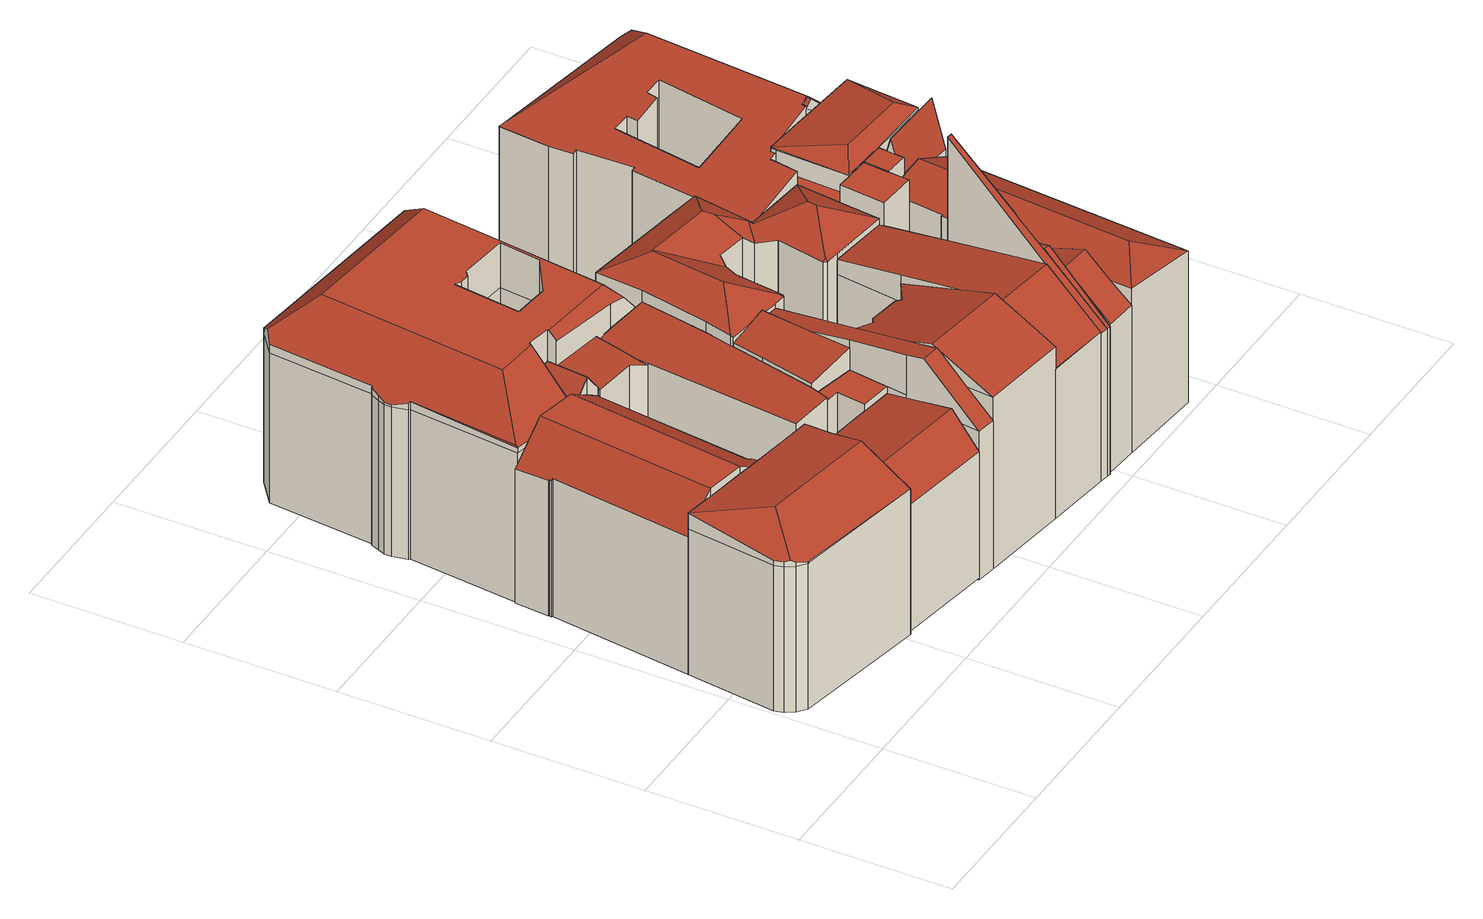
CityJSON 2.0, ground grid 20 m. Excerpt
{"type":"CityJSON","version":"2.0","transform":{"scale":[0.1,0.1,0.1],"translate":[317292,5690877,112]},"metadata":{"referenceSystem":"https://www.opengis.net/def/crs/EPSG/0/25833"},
"CityObjects":{
"building1":{"type":"Building","attributes":{"Gemeindeschluessel":14713000,"Geometrietyp2DReferenz":"3000","function":"31001_9998","roofType":"9999"},"children":["building1-1","building1-2","building1-3","building1-4","building1-5"]},
"building1-1":{"type":"BuildingPart","attributes":{"Dachtyp_tdc":"tdcFreeFormRoof","Dachneigung":52.63,"QualitaetDacherkennung":15,"Geometrietyp2DReferenz":"3000","roofType":"5000","measuredHeight":24.27},"parents":["building1"],"geometry":[{"type":"MultiSurface","lod":"2","boundaries":[[[0,1,2,3]],[[1,4,5,2]],[[4,6,7,5]],[[8,0,3,9]],[[10,11,12,6,4,1,13]],[[1,0,13]],[[0,8,14,10,13]],[[3,2,5,7,15,16,9]],[[17,12,11]],[[15,7,6,12,17,18]],[[19,18,17,11,10]],[[16,15,18,19]],[[14,19,10]],[[8,9,16,19,14]]],"semantics":{"surfaces":[{"type":"WallSurface"},{"type":"RoofSurface"},{"type":"GroundSurface"},{"type":"ClosureSurface"}],"values":[0,0,0,0,1,1,1,2,0,3,0,3,0,3]}}]},
"building1-2":{"type":"BuildingPart","attributes":{"Dachtyp_tdc":"tdcFreeFormRoof","Dachneigung":10.29,"QualitaetDacherkennung":29,"Geometrietyp2DReferenz":"3000","roofType":"5000","measuredHeight":24.41},"parents":["building1"],"geometry":[{"type":"MultiSurface","lod":"2","boundaries":[[[20,21,22,23]],[[21,24,25,22]],[[24,26,27,25]],[[26,28,29,30,27]],[[31,32,33,34,35]],[[32,36,37,33]],[[36,38,39,37]],[[38,20,23,39]],[[40,41,42,43,44]],[[43,45,46,38,47,44]],[[47,48,49,50,51,52,53,54,40,44]],[[31,50,49,32]],[[32,49,48,36]],[[20,46,45,21]],[[38,46,20]],[[21,45,43,42,24]],[[24,42,41,26]],[[26,41,40,28]],[[36,48,47,38]],[[23,22,25,27,30,55,56,34,33,37,39]],[[57,29,28]],[[35,58,31]],[[34,56,59,58,35]],[[56,55,60,59]],[[55,30,29,57,60]],[[50,31,58,51]],[[54,57,28,40]],[[51,58,59,52]],[[52,59,60,53]],[[53,60,57,54]]],"semantics":{"surfaces":[{"type":"WallSurface"},{"type":"RoofSurface"},{"type":"GroundSurface"},{"type":"ClosureSurface"}],"values":[0,0,0,0,0,0,0,0,1,1,1,0,0,0,0,0,0,0,0,2,0,0,3,3,3,0,0,3,3,3]}}]},
"building1-3":{"type":"BuildingPart","attributes":{"Dachtyp_tdc":"tdcPolyFlatRoof","Dachneigung":8,"QualitaetDacherkennung":30,"Geometrietyp2DReferenz":"3000","roofType":"2100","measuredHeight":22.94},"parents":["building1"],"geometry":[{"type":"MultiSurface","lod":"2","boundaries":[[[61,62,63,64,65]],[[66,67,68,69]],[[67,70,71,68]],[[70,72,73,71]],[[72,74,75,73]],[[74,76,77,75]],[[76,78,79,77]],[[78,61,65,79]],[[78,76,74,72,70,67,66,80,62,61]],[[65,64,69,68,71,73,75,77,79]],[[80,63,62]],[[66,69,64,63,80]]],"semantics":{"surfaces":[{"type":"WallSurface"},{"type":"RoofSurface"},{"type":"GroundSurface"},{"type":"ClosureSurface"}],"values":[0,0,0,0,0,0,0,0,1,2,0,3]}}]},
"building1-4":{"type":"BuildingPart","attributes":{"Dachtyp_tdc":"tdcPolyFlatRoof","Dachneigung":7.53,"QualitaetDacherkennung":61,"Geometrietyp2DReferenz":"3000","roofType":"2100","measuredHeight":22.63},"parents":["building1"],"geometry":[{"type":"MultiSurface","lod":"2","boundaries":[[[81,82,66,69,7,6]],[[63,83,84,64]],[[83,85,86,87,84]],[[85,83,63,80,82,81,12,17]],[[7,69,64,84,87,15]],[[80,66,82]],[[63,64,69,66,80]],[[18,86,85,17]],[[6,12,81]],[[7,15,18,17,12,6]],[[18,15,87,86]]],"semantics":{"surfaces":[{"type":"WallSurface"},{"type":"RoofSurface"},{"type":"GroundSurface"},{"type":"ClosureSurface"}],"values":[0,0,0,1,2,0,3,0,0,3,3]}}]},
"building1-5":{"type":"BuildingPart","attributes":{"Dachtyp_tdc":"tdcCutGableRoof","Dachneigung":48.4,"QualitaetDacherkennung":59,"Geometrietyp2DReferenz":"3000","roofType":"9999","measuredHeight":24.02},"parents":["building1"],"geometry":[{"type":"MultiSurface","lod":"2","boundaries":[[[88,35,34,89]],[[90,91,92,93,94,95,96,29,57,54,97]],[[98,51,58,35,88,99,100,101,102,103,104,105,106,86,18,19,14,107,108]],[[97,98,108,90]],[[30,109,110,111,112,113,114,115,116,9,16,15,87,117,118,119,120,121,122,123,124,89,34,56,55]],[[29,96,109,30]],[[96,95,110,109]],[[95,94,111,110]],[[94,93,112,111]],[[93,92,113,112]],[[92,91,114,113]],[[91,90,115,114]],[[90,108,116,115]],[[108,107,8,9,116]],[[86,106,117,87]],[[106,105,118,117]],[[105,104,119,118]],[[104,103,120,119]],[[103,102,121,120]],[[102,101,122,121]],[[101,100,123,122]],[[100,99,124,123]],[[99,88,89,124]],[[52,51,98]],[[56,34,35,58,59]],[[59,58,51,52]],[[53,52,98,97]],[[55,56,59,60]],[[60,59,52,53]],[[54,53,97]],[[55,60,57,29,30]],[[57,60,53,54]],[[14,8,107]],[[18,15,16,19]],[[19,16,9,8,14]],[[15,18,86,87]]],"semantics":{"surfaces":[{"type":"WallSurface"},{"type":"RoofSurface"},{"type":"GroundSurface"},{"type":"ClosureSurface"}],"values":[0,1,1,1,2,0,0,0,0,0,0,0,0,0,0,0,0,0,0,0,0,0,0,0,3,3,0,3,3,0,3,3,0,3,3,3]}}]},
"building2":{"type":"Building","attributes":{"Gemeindeschluessel":14713000,"Geometrietyp2DReferenz":"3000","function":"31001_9998","roofType":"9999"},"children":["building2-1","building2-2","building2-3"]},
"building2-1":{"type":"BuildingPart","attributes":{"Dachtyp_tdc":"tdcGableRoof","Dachneigung":53.02,"QualitaetDacherkennung":8,"Geometrietyp2DReferenz":"3000","roofType":"3100","measuredHeight":14.13},"parents":["building2"],"geometry":[{"type":"MultiSurface","lod":"2","boundaries":[[[125,126,127,128]],[[126,129,130,127]],[[129,131,132,130]],[[131,133,134,132]],[[133,135,136,134]],[[135,137,138,136]],[[135,133,131,129,126]],[[126,125,139,140,137,135]],[[141,128,127,130,132,134,136,138,142]],[[125,128,141,139]],[[140,142,138,137]],[[139,141,142,140]]],"semantics":{"surfaces":[{"type":"WallSurface"},{"type":"RoofSurface"},{"type":"GroundSurface"},{"type":"ClosureSurface"}],"values":[0,0,0,0,0,0,1,1,2,3,3,3]}}]},
"building2-2":{"type":"BuildingPart","attributes":{"Dachtyp_tdc":"tdcPolyFlatRoof","Dachneigung":0,"QualitaetDacherkennung":22,"Geometrietyp2DReferenz":"3000","roofType":"1000","measuredHeight":21.29},"parents":["building2"],"geometry":[{"type":"MultiSurface","lod":"2","boundaries":[[[143,144,145,146,147]],[[144,148,149,145]],[[148,150,151,149]],[[150,152,153,151]],[[152,154,155,153]],[[154,156,155]],[[152,150,148,144,143,157,154]],[[158,146,145,149,151,153,155]],[[159,156,154,157]],[[159,158,155,156]],[[147,159,157,143]],[[147,146,158,159]]],"semantics":{"surfaces":[{"type":"WallSurface"},{"type":"RoofSurface"},{"type":"GroundSurface"},{"type":"ClosureSurface"}],"values":[0,0,0,0,0,0,1,2,0,3,0,3]}}]},
"building2-3":{"type":"BuildingPart","attributes":{"Dachtyp_tdc":"tdcGableRoof","Dachneigung":11.35,"QualitaetDacherkennung":38,"Geometrietyp2DReferenz":"3000","roofType":"3100","measuredHeight":22.25},"parents":["building2"],"geometry":[{"type":"MultiSurface","lod":"2","boundaries":[[[160,156,159,147,161,162,163,164,165,166]],[[142,138,167,146,158,155,168,169,170,171,128,141]],[[162,161,167,138,137]],[[161,147,146,167]],[[156,160,168,155]],[[160,172,169,168]],[[172,173,170,169]],[[173,166,171,170]],[[166,165,125,128,171]],[[166,173,172,160]],[[162,137,140,163]],[[137,138,142,140]],[[159,158,146,147]],[[155,158,159,156]],[[139,125,165,164]],[[139,141,128,125]],[[163,140,139,164]],[[140,142,141,139]]],"semantics":{"surfaces":[{"type":"RoofSurface"},{"type":"GroundSurface"},{"type":"WallSurface"},{"type":"ClosureSurface"}],"values":[0,1,2,2,2,2,2,2,2,0,2,3,3,3,2,3,2,3]}}]},
"building3":{"type":"Building","attributes":{"Dachtyp_tdc":"tdcFreeFormRoof","Gemeindeschluessel":14713000,"Dachneigung":0.655,"QualitaetDacherkennung":36,"Geometrietyp2DReferenz":"3000","function":"31001_2000","roofType":"5000","measuredHeight":27.66},"geometry":[{"type":"MultiSurface","lod":"2","boundaries":[[[174,175,176]],[[177,178,179,180,181]],[[182,183,184,185]],[[185,184,186,187]],[[187,186,188,189]],[[189,188,190,191]],[[191,190,192,193]],[[193,192,194,195]],[[195,194,196,197]],[[197,196,183,182]],[[181,180,198,199]],[[199,198,200,201]],[[202,203,204,205]],[[206,207,203,202]],[[205,204,208,209]],[[209,208,210,211]],[[211,210,212,213]],[[213,212,214,215]],[[215,214,216,217,218]],[[219,220,221,207,206]],[[222,223,224,220,219]],[[225,174,226,227]],[[228,175,174,225]],[[227,226,229,230]],[[230,229,231,232]],[[232,231,233,234]],[[234,233,235,236]],[[236,235,237,238]],[[238,237,223,222]],[[218,217,239,177]],[[239,178,177]],[[201,175,228]],[[240,241,242,243,244,245,246,247,248,249,250,251,252,253,254,255,256,257,258,259,260,261],[262,263,264,265,266,267,268,269]],[[205,209,241,240]],[[209,211,242,241]],[[211,213,243,242]],[[213,215,244,243]],[[215,218,245,244]],[[218,177,246,245]],[[177,181,247,246]],[[182,185,263,262]],[[185,187,264,263]],[[187,189,265,264]],[[189,191,266,265]],[[191,193,267,266]],[[193,195,268,267]],[[195,197,269,268]],[[197,182,262,269]],[[181,199,248,247]],[[199,201,249,248]],[[201,228,250,249]],[[228,225,251,250]],[[225,227,252,251]],[[227,230,253,252]],[[230,232,254,253]],[[232,234,255,254]],[[234,236,256,255]],[[236,238,257,256]],[[238,222,258,257]],[[222,219,259,258]],[[219,206,260,259]],[[206,202,261,260]],[[202,205,240,261]],[[200,270,176,175,201]],[[216,271,179,178,239,217]],[[224,223,237,235,233,231,229,226,174,176,270,272]],[[221,220,224,272,273]],[[207,221,273,271,216,214,212,210,208,204,203]],[[200,198,180,179,271,273,272,270],[183,196,194,192,190,188,186,184]]],"semantics":{"surfaces":[{"type":"RoofSurface"},{"type":"WallSurface"},{"type":"GroundSurface"}],"values":[0,1,1,1,1,1,1,1,1,1,1,1,1,1,1,1,1,1,1,1,1,1,1,1,1,1,1,1,1,1,1,1,2,1,1,1,1,1,1,1,1,1,1,1,1,1,1,1,1,1,1,1,1,1,1,1,1,1,1,1,1,1,1,0,0,0,0,0,0]}}]},
"building4":{"type":"Building","attributes":{"name":"Hansahaus","Gemeindeschluessel":14713000,"Geometrietyp2DReferenz":"3000","function":"31001_2052","roofType":"9999"},"children":["building4-1","building4-2","building4-3","building4-4","building4-5","building4-6","building4-7"]},
"building4-1":{"type":"BuildingPart","attributes":{"Dachtyp_tdc":"tdcGableRoof","Dachneigung":10.54,"QualitaetDacherkennung":28,"Geometrietyp2DReferenz":"3000","roofType":"3100","measuredHeight":27.55},"parents":["building4"],"geometry":[{"type":"MultiSurface","lod":"2","boundaries":[[[274,275,276,277]],[[275,278,279,276]],[[280,281,282,283,284]],[[285,286,287,288]],[[289,290,291,292,293,294,295,296,297]],[[280,293,292,298,299]],[[280,299,281]],[[274,297,296,275]],[[275,296,295,278]],[[285,300,290,289,286]],[[277,276,279,283,282,288,287]],[[284,301,280]],[[283,279,278,301,284]],[[288,282,281,285]],[[277,287,286,274]],[[300,291,290]],[[281,299,298,300,285]],[[298,292,291,300]],[[286,289,297,274]],[[301,294,293,280]],[[278,295,294,301]]],"semantics":{"surfaces":[{"type":"WallSurface"},{"type":"RoofSurface"},{"type":"GroundSurface"},{"type":"ClosureSurface"}],"values":[0,0,0,0,1,1,0,0,0,0,2,0,3,3,3,0,3,3,3,0,3]}}]},
"building4-2":{"type":"BuildingPart","attributes":{"Dachtyp_tdc":"tdcFreeFormRoof","Dachneigung":28.86,"QualitaetDacherkennung":8,"Geometrietyp2DReferenz":"3000","roofType":"5000","measuredHeight":26.8},"parents":["building4"],"geometry":[{"type":"MultiSurface","lod":"2","boundaries":[[[302,303,304,305]],[[303,306,307,304]],[[306,308,309,307]],[[308,310,311,309]],[[310,312,313,311]],[[312,314,315,313]],[[314,316,317,315]],[[316,318,319,317]],[[318,320,321,319]],[[320,322,277,321]],[[322,323,297,274,277]],[[324,325,326,287,286,289]],[[325,327,328,326]],[[327,329,330,328]],[[329,331,332,330]],[[331,333,334,332]],[[333,335,336,334]],[[335,337,338,336]],[[337,339,340,338]],[[339,341,342,340]],[[341,343,344,342]],[[343,345,346,344]],[[345,347,348,349,350,346]],[[351,302,305,352,353]],[[345,343,354]],[[343,341,339,355,356,357,354]],[[339,337,335,358,359,355]],[[335,333,360,358]],[[333,331,329,327,361,362,363,364,360]],[[327,325,361]],[[325,324,323,322,362,361]],[[322,320,318,363,362]],[[318,316,364,363]],[[316,314,359,358,360,364]],[[314,312,310,308,356,355,359]],[[308,306,303,302,357,356]],[[302,351,365,366,347,345,354,357]],[[305,304,307,309,311,313,315,317,319,321,277,287,326,328,330,332,334,336,338,340,342,344,346,350,367,352]],[[289,297,323,324]],[[286,287,277,274]],[[286,274,297,289]],[[368,348,347,366]],[[353,365,351]],[[352,367,369,368,366,365,353]],[[369,367,350,349]],[[369,349,348,368]]],"semantics":{"surfaces":[{"type":"WallSurface"},{"type":"RoofSurface"},{"type":"GroundSurface"},{"type":"ClosureSurface"}],"values":[0,0,0,0,0,0,0,0,0,0,0,0,0,0,0,0,0,0,0,0,0,0,0,0,1,1,1,1,1,1,1,1,1,1,1,1,1,2,0,3,3,0,0,3,3,3]}}]},
"building4-3":{"type":"BuildingPart","attributes":{"Dachtyp_tdc":"tdcPolyFlatRoof","Dachneigung":12.37,"QualitaetDacherkennung":74,"Geometrietyp2DReferenz":"3000","roofType":"2100","measuredHeight":24.67},"parents":["building4"],"geometry":[{"type":"MultiSurface","lod":"2","boundaries":[[[370,371,372,373,374]],[[371,375,376,372]],[[375,353,352,376]],[[353,375,371,370,377,378,365]],[[367,373,372,376,352]],[[377,368,366,378]],[[374,373,367,369]],[[374,369,368,377,370]],[[366,365,378]],[[367,352,353,365,366,368,369]]],"semantics":{"surfaces":[{"type":"WallSurface"},{"type":"RoofSurface"},{"type":"GroundSurface"},{"type":"ClosureSurface"}],"values":[0,0,0,1,2,0,3,3,0,3]}}]},
"building4-4":{"type":"BuildingPart","attributes":{"Dachtyp_tdc":"tdcPolyFlatRoof","Dachneigung":41.07,"QualitaetDacherkennung":35,"Geometrietyp2DReferenz":"3000","roofType":"2100","measuredHeight":39.62},"parents":["building4"],"geometry":[{"type":"MultiSurface","lod":"2","boundaries":[[[379,284,283,380]],[[381,382,383,279,278,295]],[[382,384,385,383]],[[384,386,387,388,385]],[[386,384,382,381,294,301,284,379,389,390]],[[380,283,279,383,385,388,391]],[[295,294,381]],[[279,283,284,301,278]],[[278,301,294,295]],[[390,387,386]],[[379,380,391,389]],[[389,391,388,387,390]]],"semantics":{"surfaces":[{"type":"WallSurface"},{"type":"RoofSurface"},{"type":"GroundSurface"},{"type":"ClosureSurface"}],"values":[0,0,0,0,1,2,0,3,3,0,3,3]}}]},
"building4-5":{"type":"BuildingPart","attributes":{"Dachtyp_tdc":"tdcGableRoof","Dachneigung":10.85,"QualitaetDacherkennung":36,"Geometrietyp2DReferenz":"3000","roofType":"3100","measuredHeight":27.74},"parents":["building4"],"geometry":[{"type":"MultiSurface","lod":"2","boundaries":[[[392,393,394,395]],[[393,374,373,394]],[[349,396,397,350]],[[398,392,395,399]],[[398,400,401,402,392]],[[368,377,403,404,402,401,405,406,348]],[[349,348,406,407,396]],[[393,404,403,370,374]],[[392,402,404,393]],[[395,394,373,367,350,397,399]],[[367,373,374,369]],[[367,369,349,350]],[[399,397,396,398]],[[369,368,348,349]],[[407,406,405]],[[396,407,400,398]],[[407,405,401,400]],[[377,370,403]],[[374,370,377,368,369]]],"semantics":{"surfaces":[{"type":"WallSurface"},{"type":"RoofSurface"},{"type":"GroundSurface"},{"type":"ClosureSurface"}],"values":[0,0,0,0,1,1,0,0,0,2,3,3,3,3,0,3,3,0,3]}}]},
"building4-6":{"type":"BuildingPart","attributes":{"Dachtyp_tdc":"tdcFreeFormRoof","Dachneigung":18.2,"QualitaetDacherkennung":34,"Geometrietyp2DReferenz":"3000","roofType":"5000","measuredHeight":28.05},"parents":["building4"],"geometry":[{"type":"MultiSurface","lod":"2","boundaries":[[[407,408,409,397,396]],[[408,410,411,409]],[[410,412,413,411]],[[412,414,415,413]],[[414,300,285,288,415]],[[416,417,398,399,282,281,299]],[[416,418,419,417]],[[418,291,300,414,412,410,408,407,405,419]],[[397,409,411,413,415,288,282,399]],[[299,298,416]],[[281,282,288,285]],[[281,285,300,298,299]],[[400,398,417]],[[396,397,399,398]],[[407,396,398,400]],[[417,419,405,401,400]],[[407,400,401,405]],[[418,416,298,292,291]],[[298,300,291,292]]],"semantics":{"surfaces":[{"type":"WallSurface"},{"type":"RoofSurface"},{"type":"GroundSurface"},{"type":"ClosureSurface"}],"values":[0,0,0,0,0,0,1,1,2,0,3,3,0,3,3,0,3,0,3]}}]},
"building4-7":{"type":"BuildingPart","attributes":{"Dachtyp_tdc":"tdcGableRoof","Dachneigung":41.34,"QualitaetDacherkennung":51,"Geometrietyp2DReferenz":"3000","roofType":"3100","measuredHeight":28.55},"parents":["building4"],"geometry":[{"type":"MultiSurface","lod":"2","boundaries":[[[387,420,421,388]],[[420,422,423,421]],[[422,424,425,423]],[[424,426,425]],[[426,379,380,425]],[[422,420,387,390,427]],[[427,379,426,424,422]],[[380,391,388,421,423,425]],[[389,379,427]],[[391,380,379,389]],[[390,389,427]],[[387,388,391,389,390]]],"semantics":{"surfaces":[{"type":"WallSurface"},{"type":"RoofSurface"},{"type":"GroundSurface"},{"type":"ClosureSurface"}],"values":[0,0,0,0,0,1,1,2,0,3,0,3]}}]},
"building5":{"type":"Building","attributes":{"Gemeindeschluessel":14713000,"Geometrietyp2DReferenz":"3000","function":"31001_9998","roofType":"9999"},"children":["building5-1","building5-2","building5-3","building5-4"]},
"building5-1":{"type":"BuildingPart","attributes":{"Dachtyp_tdc":"tdcGableRoof","Dachneigung":39.64,"QualitaetDacherkennung":35,"Geometrietyp2DReferenz":"3000","roofType":"3100","measuredHeight":26.28},"parents":["building5"],"geometry":[{"type":"MultiSurface","lod":"2","boundaries":[[[428,429,430,431,432]],[[433,434,435,436]],[[434,437,435]],[[437,438,439,435]],[[438,440,441,439]],[[440,442,443,441]],[[442,428,432,443]],[[438,437,434,433,444,445]],[[445,429,428,442,440,438]],[[432,431,446,436,435,439,441,443]],[[447,430,429,445]],[[446,431,430,447]],[[444,447,445]],[[446,447,444,433,436]]],"semantics":{"surfaces":[{"type":"WallSurface"},{"type":"RoofSurface"},{"type":"GroundSurface"},{"type":"ClosureSurface"}],"values":[0,0,0,0,0,0,0,1,1,2,0,3,0,3]}}]},
"building5-2":{"type":"BuildingPart","attributes":{"Dachtyp_tdc":"tdcPolyFlatRoof","Dachneigung":0,"QualitaetDacherkennung":91,"Geometrietyp2DReferenz":"3000","roofType":"1000","measuredHeight":26.42},"parents":["building5"],"geometry":[{"type":"MultiSurface","lod":"2","boundaries":[[[448,449,450,451,452]],[[449,453,454,455,450]],[[453,449,448,456]],[[457,451,450,455]],[[452,458,456,448]],[[451,457,459,458,452]],[[459,454,453,456,458]],[[459,457,455,454]]],"semantics":{"surfaces":[{"type":"WallSurface"},{"type":"RoofSurface"},{"type":"GroundSurface"},{"type":"ClosureSurface"}],"values":[0,0,1,2,0,3,0,3]}}]},
"building5-3":{"type":"BuildingPart","attributes":{"Dachtyp_tdc":"tdcHipAndGableRoof","Dachneigung":29.52,"QualitaetDacherkennung":23,"Geometrietyp2DReferenz":"3000","roofType":"5000","measuredHeight":24.59},"parents":["building5"],"geometry":[{"type":"MultiSurface","lod":"2","boundaries":[[[460,461,462,463]],[[461,464,465,462]],[[464,466,467,465]],[[454,468,469,455]],[[468,470,471,469]],[[470,472,473,471]],[[472,474,475,473]],[[474,476,433,436,475]],[[430,477,478,431]],[[477,460,463,478]],[[476,474,479]],[[474,472,470,479]],[[470,468,454,459,466,464,461,460,477,430,447,444,476,479]],[[463,462,465,467,457,455,469,471,473,475,436,446,431,478]],[[467,466,459,457]],[[455,457,459,454]],[[444,433,476]],[[431,446,447,430]],[[446,436,433,444,447]]],"semantics":{"surfaces":[{"type":"WallSurface"},{"type":"RoofSurface"},{"type":"GroundSurface"},{"type":"ClosureSurface"}],"values":[0,0,0,0,0,0,0,0,0,0,1,1,1,2,3,3,0,3,3]}}]},
"building5-4":{"type":"BuildingPart","attributes":{"Dachtyp_tdc":"tdcPolyFlatRoof","Dachneigung":0,"QualitaetDacherkennung":61,"Geometrietyp2DReferenz":"3000","roofType":"1000","measuredHeight":26.37},"parents":["building5"],"geometry":[{"type":"MultiSurface","lod":"2","boundaries":[[[480,481,482,467,466]],[[481,483,484,482]],[[483,452,451,484]],[[452,483,481,480,458]],[[467,482,484,451,457]],[[466,459,458,480]],[[457,451,452,458,459]],[[466,467,457,459]]],"semantics":{"surfaces":[{"type":"WallSurface"},{"type":"RoofSurface"},{"type":"GroundSurface"},{"type":"ClosureSurface"}],"values":[0,0,0,1,2,0,3,3]}}]},
"building6":{"type":"Building","attributes":{"Gemeindeschluessel":14713000,"Geometrietyp2DReferenz":"3000","function":"31001_9998","roofType":"9999"},"children":["building6-1","building6-2","building6-3","building6-4"]},
"building6-1":{"type":"BuildingPart","attributes":{"Dachtyp_tdc":"tdcFreeFormRoof","Dachneigung":73.55,"QualitaetDacherkennung":15,"Geometrietyp2DReferenz":"3000","roofType":"5000","measuredHeight":29.07},"parents":["building6"],"geometry":[{"type":"MultiSurface","lod":"2","boundaries":[[[485,486,487,488]],[[486,489,490,487]],[[489,491,492,490]],[[493,485,488,494]],[[489,495,485,496,497]],[[496,493,491,497]],[[486,495,489]],[[485,495,486]],[[493,496,485]],[[489,497,491]],[[488,487,490,492,494]],[[494,492,491,493]]],"semantics":{"surfaces":[{"type":"WallSurface"},{"type":"RoofSurface"},{"type":"GroundSurface"},{"type":"ClosureSurface"}],"values":[0,0,0,0,1,1,0,0,0,0,2,3]}}]},
"building6-2":{"type":"BuildingPart","attributes":{"Dachtyp_tdc":"tdcPolyFlatRoof","Dachneigung":0,"QualitaetDacherkennung":20,"Geometrietyp2DReferenz":"3000","roofType":"1000","measuredHeight":23.87},"parents":["building6"],"geometry":[{"type":"MultiSurface","lod":"2","boundaries":[[[498,318,499,500]],[[318,501,502,499]],[[501,503,504,502]],[[505,498,500,506]],[[505,503,501,318,498]],[[500,499,502,504,506]],[[506,504,503,505]]],"semantics":{"surfaces":[{"type":"WallSurface"},{"type":"RoofSurface"},{"type":"GroundSurface"},{"type":"ClosureSurface"}],"values":[0,0,0,0,1,2,3]}}]},
"building6-3":{"type":"BuildingPart","attributes":{"Dachtyp_tdc":"tdcGableRoof","Dachneigung":44.46,"QualitaetDacherkennung":46,"Geometrietyp2DReferenz":"3000","roofType":"3100","measuredHeight":28.49},"parents":["building6"],"geometry":[{"type":"MultiSurface","lod":"2","boundaries":[[[507,508,509,510,511]],[[508,512,513,509]],[[512,514,515,513]],[[512,508,516]],[[508,507,517,516]],[[514,512,516,517,518]],[[510,509,513,515]],[[511,519,507]],[[510,515,514,519,511]],[[517,507,519,518]],[[518,519,514]]],"semantics":{"surfaces":[{"type":"WallSurface"},{"type":"RoofSurface"},{"type":"GroundSurface"},{"type":"ClosureSurface"}],"values":[0,0,0,0,1,1,2,0,3,0,3]}}]},
"building6-4":{"type":"BuildingPart","attributes":{"Dachtyp_tdc":"tdcHipRoof","Dachneigung":11.84,"QualitaetDacherkennung":32,"Geometrietyp2DReferenz":"3000","roofType":"3200","measuredHeight":28.48},"parents":["building6"],"geometry":[{"type":"MultiSurface","lod":"2","boundaries":[[[520,521,493,494,515,514]],[[449,522,505,506,492,491]],[[523,524,525,504,503]],[[524,511,510,525]],[[526,527,528]],[[529,530,522,531]],[[527,532,529,531,528]],[[522,533,526,528,531]],[[521,526,533,449]],[[449,533,522]],[[524,529,532,511]],[[511,532,527,520,518,519]],[[523,530,529,524]],[[522,530,523]],[[520,527,526,521]],[[510,515,494,492,506,504,525]],[[514,518,520]],[[515,510,511,519,514]],[[514,519,518]],[[491,493,521,449]],[[491,492,494,493]],[[503,505,522,523]],[[503,504,506,505]]],"semantics":{"surfaces":[{"type":"WallSurface"},{"type":"RoofSurface"},{"type":"GroundSurface"},{"type":"ClosureSurface"}],"values":[0,0,0,0,1,1,1,1,0,0,0,0,0,0,0,2,0,3,3,0,3,0,3]}}]},
"building7":{"type":"Building","attributes":{"Dachtyp_tdc":"tdcFreeFormRoof","Gemeindeschluessel":14713000,"Dachneigung":14.8,"QualitaetDacherkennung":22,"Geometrietyp2DReferenz":"3000","function":"31001_2000","roofType":"5000","measuredHeight":28.77},"geometry":[{"type":"MultiSurface","lod":"2","boundaries":[[[534,535,536,537]],[[535,538,539,536]],[[538,540,541,539]],[[540,542,543,541]],[[542,544,545,543]],[[544,546,547,545]],[[546,548,549,547]],[[548,550,551,549]],[[550,552,553,551]],[[552,554,555,553]],[[554,556,557,555]],[[556,558,559,557]],[[558,560,561,559]],[[560,562,563,561]],[[562,564,565,563]],[[564,566,567,565]],[[568,569,570,571]],[[569,572,573,570]],[[572,574,575,573]],[[574,576,577,575]],[[576,578,579,577]],[[578,580,581,579]],[[580,582,583,581]],[[582,568,571,583]],[[566,584,585,567]],[[584,586,587,585]],[[586,588,589,587]],[[588,590,591,589]],[[590,592,593,591]],[[592,594,595,593]],[[594,596,597,595]],[[596,534,537,597]],[[598,599,596,594,600]],[[588,586,584,566,564,562,560,558,556,554,552,601,598,600,592,590],[568,582,580,578,576,574,572,569]],[[542,540,538,535,534,599,598,601,550,548,546,544]],[[552,550,601]],[[594,592,600]],[[534,596,599]],[[537,536,539,541,543,545,547,549,551,553,555,557,559,561,563,565,567,585,587,589,591,593,595,597],[571,570,573,575,577,579,581,583]]],"semantics":{"surfaces":[{"type":"WallSurface"},{"type":"RoofSurface"},{"type":"GroundSurface"}],"values":[0,0,0,0,0,0,0,0,0,0,0,0,0,0,0,0,0,0,0,0,0,0,0,0,0,0,0,0,0,0,0,0,1,1,1,0,0,0,2]}}]}
},
"vertices":[
[169,550,224],[202,545,224],[202,545,4],[169,550,4],[200,532,224],[200,532,4],[201,532,224],[201,532,4],[154,482,224],[154,482,4],[174,478,250],[193,474,224],[194,483,224],[183,534,247],[161,480,233],[193,474,4],[174,478,4],[193,474,223],[193,474,213],[174,478,225],
[26,110,210],[14,119,210],[14,119,4],[26,110,4],[7,131,210],[7,131,4],[4,143,210],[4,143,4],[19,262,210],[19,262,199],[19,262,4],[189,234,210],[233,227,210],[233,227,4],[189,234,4],[189,234,196],[223,187,210],[223,187,4],[208,76,210],[208,76,4],[19,262,233],[4,143,217],[7,131,217],[10,125,219],[59,171,248],[14,119,216],[26,110,212],[217,145,248],[223,187,241],[233,227,233],[189,234,233],[130,243,233],[114,246,233],[59,255,233],[49,257,233],[59,255,4],[114,246,4],[29,260,210],[167,237,210],[114,246,210],[59,255,210],
[237,240,226],[263,447,223],[263,447,220],[263,447,4],[237,240,4],[272,520,222],[299,515,226],[299,515,4],[272,520,4],[352,503,233],[352,503,4],[334,410,234],[334,410,4],[315,326,234],[315,326,4],[298,253,234],[298,253,4],[290,229,233],[290,229,4],[265,463,222],
[201,532,230],[272,520,230],[250,464,222],[250,464,4],[193,471,222],[193,471,213],[193,471,4],
[185,239,199],[185,239,4],[90,493,244],[50,501,199],[46,502,194],[42,456,196],[43,456,197],[42,452,197],[44,452,199],[59,255,244],[114,246,243],[189,243,197],[191,249,196],[191,255,196],[189,260,198],[180,267,204],[169,267,211],[167,272,213],[191,471,213],[154,482,237],[145,483,243],[44,452,4],[42,452,4],[43,456,4],[42,456,4],[46,502,4],[50,501,4],[90,493,4],[145,483,4],[191,471,4],[167,272,4],[169,267,4],[180,267,4],[189,260,4],[191,255,4],[191,249,4],[189,243,4],
[223,187,102],[232,222,150],[232,222,9],[223,187,9],[233,227,146],[233,227,9],[237,240,136],[237,240,9],[290,229,137],[290,229,9],[287,212,150],[287,212,9],[284,196,128],[284,196,9],[227,186,102],[231,203,126],[227,186,9],[231,203,9],
[312,192,222],[318,231,222],[318,231,9],[312,192,9],[312,192,213],[291,234,222],[291,234,9],[298,253,222],[298,253,9],[363,239,222],[363,239,9],[351,159,222],[351,159,9],[351,159,218],[355,186,222],[355,186,9],[355,186,213],
[342,95,231],[286,196,213],[284,196,213],[231,203,213],[227,186,217],[223,187,217],[213,114,231],[286,196,9],[342,95,9],[336,56,9],[208,76,9],[213,114,9],[336,56,187],[208,76,188],
[66,649,225],[50,501,221],[50,503,224],[200,532,214],[200,532,266],[202,543,275],[202,545,275],[202,545,214],[217,590,214],[217,590,276],[265,585,276],[265,585,214],[316,617,276],[316,617,214],[322,671,277],[322,671,214],[255,679,277],[255,679,214],[247,673,277],[247,673,214],[235,674,277],[235,674,214],[227,679,277],[227,679,214],[169,550,276],[169,550,214],[168,547,275],[154,482,214],[378,725,214],[378,725,219],[372,671,218],[372,671,214],[389,828,214],[389,828,221],[371,661,218],[371,661,214],[368,636,217],[368,636,214],[361,568,216],[361,568,214],[352,503,217],[352,503,214],[321,510,257],[299,515,260],[299,515,214],[117,867,214],[117,867,220],[384,829,228],[85,842,214],[85,842,226],[97,851,237],[66,649,214],[64,650,223],[64,650,214],[50,501,214],[60,670,217],[60,670,214],[60,680,217],[60,680,214],[64,689,220],[64,689,214],[69,701,224],[69,701,214],[71,701,226],[71,701,214],[200,532,265],[372,671,2],[371,661,2],[368,636,2],[361,568,2],[352,503,2],[299,515,2],[200,532,2],[202,545,2],[169,550,2],[154,482,2],[50,501,2],[66,649,2],[64,650,2],[60,670,2],[60,680,2],[64,689,2],[69,701,2],[71,701,2],[85,842,2],[117,867,2],[389,828,2],[378,725,2],[217,590,2],[265,585,2],[316,617,2],[322,671,2],[255,679,2],[247,673,2],[235,674,2],[227,679,2],[110,553,275],[310,531,275],[136,802,278],[338,779,278],
[606,333,217],[605,326,217],[605,326,6],[606,333,6],[595,238,217],[595,238,6],[569,25,217],[482,36,217],[482,36,6],[569,25,6],[569,25,215],[512,254,217],[524,343,217],[524,343,6],[512,254,6],[524,343,238],[512,254,255],[501,169,271],[493,111,282],[578,100,282],[578,101,282],[595,238,256],[605,326,240],[606,333,238],[487,71,248],[482,36,218],[512,254,243],[569,27,217],
[325,374,248],[334,410,249],[334,410,6],[325,374,6],[352,503,249],[352,503,6],[361,568,246],[361,568,6],[473,550,247],[473,550,6],[499,546,247],[499,546,6],[545,539,246],[545,539,6],[532,457,246],[532,457,6],[620,447,246],[620,447,6],[612,387,247],[612,387,6],[606,333,247],[606,333,246],[524,343,246],[505,345,246],[505,345,6],[502,349,246],[502,349,6],[515,414,246],[515,414,6],[515,415,246],[515,415,6],[505,440,239],[505,440,6],[500,453,246],[500,453,6],[458,459,246],[458,459,6],[450,447,239],[450,447,6],[434,426,246],[434,426,6],[425,359,246],[425,359,6],[422,357,246],[422,357,6],[406,359,246],[406,359,240],[406,359,216],[406,359,6],[325,370,246],[325,370,6],[325,370,239],[421,361,249],[399,515,272],[398,514,272],[381,413,274],[500,490,266],[492,501,272],[528,461,249],[507,349,249],[562,390,274],[564,403,274],[526,453,249],[358,366,246],[381,363,246],[381,363,6],[381,363,240],[381,363,216],
[363,239,253],[298,253,239],[298,253,6],[363,239,6],[363,239,216],[315,326,239],[315,326,6],[371,296,252],[381,363,252],
[581,23,215],[581,23,6],[595,238,403],[602,237,403],[602,237,6],[594,150,327],[594,150,6],[593,145,322],[593,145,285],[593,145,6],[590,110,291],[590,111,292],[590,110,6],
[336,56,216],[351,159,216],[351,159,6],[336,56,6],[393,270,216],[393,270,6],[362,52,216],[362,52,6],[367,89,248],[373,131,284],[348,134,284],[363,239,264],[351,159,279],[379,170,276],[393,270,257],[393,270,243],
[422,240,251],[422,240,6],[429,245,250],[429,245,6],[471,239,250],[471,239,6],[475,232,252],[475,232,6],[482,36,249],[362,52,249],[494,121,287],[374,138,287],
[604,143,285],[604,143,6],[599,108,292],[599,108,6],[586,22,216],[586,22,6],[586,22,215],[590,110,292],
[594,150,248],[642,147,248],[642,147,242],[642,147,9],[594,150,9],[631,18,218],[586,22,218],[586,22,9],[631,18,9],[586,22,219],[596,86,271],[596,86,9],[604,143,250],[604,143,9],[593,145,250],[593,145,9],[633,47,242],[637,82,271],[637,82,9],[637,82,242],
[663,384,273],[695,382,273],[695,382,9],[663,384,9],[663,384,272],[692,347,273],[692,347,249],[692,347,9],[660,350,273],[660,350,9],[660,350,272],[660,350,242],
[640,158,242],[650,276,242],[650,276,9],[640,158,9],[653,276,242],[653,276,9],[658,322,242],[658,322,9],[696,347,249],[696,347,9],[721,344,254],[721,344,9],[776,339,223],[776,339,9],[748,8,223],[748,8,9],[631,18,242],[643,158,242],[643,158,9],[696,57,254],
[658,322,272],[605,326,272],[605,326,9],[612,387,272],[612,387,9],
[776,339,233],[696,347,233],[696,347,7],[776,339,7],[692,347,233],[692,347,7],[695,382,233],[695,382,7],[781,377,233],[781,377,7],[696,347,234],[778,358,298],[693,365,293],
[612,387,246],[620,447,7],[612,387,7],[625,484,246],[625,484,7],[635,483,246],[635,483,7],[631,386,246],[631,386,7],
[708,483,284],[709,489,284],[709,489,7],[708,483,7],[708,483,273],[792,482,220],[792,482,7],[791,475,221],[791,475,7],[719,489,292],[718,482,292],[738,481,273],[722,482,273],
[791,475,273],[781,377,273],[631,386,273],[635,483,273],[636,490,273],[636,490,7],[781,377,276],[791,475,275],[757,396,292],[636,490,274],[635,483,274],[661,403,292],[708,483,275],[695,382,274],
[816,739,223],[803,616,225],[803,616,3],[816,739,3],[804,615,224],[804,615,3],[807,604,220],[807,604,3],[807,594,219],[807,594,3],[804,580,221],[804,580,3],[799,571,224],[799,571,3],[797,572,226],[797,572,3],[792,482,224],[792,482,3],[709,489,288],[709,489,3],[708,483,288],[708,483,3],[636,490,268],[636,490,3],[635,483,268],[635,483,3],[625,484,266],[625,484,3],[620,447,265],[620,447,3],[532,457,242],[532,457,3],[545,539,243],[545,539,3],[586,556,254],[667,544,275],[667,544,3],[586,556,3],[685,662,277],[685,662,3],[664,666,272],[664,666,3],[661,651,271],[661,651,3],[623,656,261],[623,656,3],[625,671,261],[625,671,3],[604,675,256],[604,675,3],[557,627,244],[557,627,3],[561,626,246],[561,626,3],[561,702,244],[561,702,3],[555,702,242],[555,702,3],[555,735,241],[555,735,3],[562,803,241],[562,803,3],[792,770,232],[792,770,3],[741,709,291],[800,760,240],[561,803,242],[722,488,291]
]}
